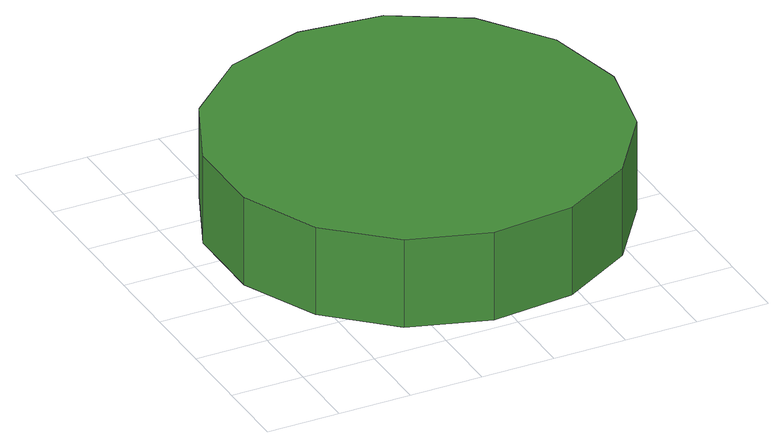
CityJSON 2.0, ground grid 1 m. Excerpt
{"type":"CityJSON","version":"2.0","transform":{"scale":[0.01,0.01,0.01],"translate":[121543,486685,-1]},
"CityObjects":{
"tree1":{"type":"SolitaryVegetationObject","attributes":{"function":"something"},"geometry":[{"type":"MultiSurface","lod":"1","boundaries":[[[0,1,2,3,4,5,6,7,8,9,10,11,12,13,14]],[[15,16,17,18,19,20,21,22,23,24,25,26,27,28,29]],[[0,29,28,1]],[[1,28,27,2]],[[2,27,26,3]],[[3,26,25,4]],[[4,25,24,5]],[[5,24,23,6]],[[6,23,22,7]],[[7,22,21,8]],[[8,21,20,9]],[[9,20,19,10]],[[10,19,18,11]],[[11,18,17,12]],[[12,17,16,13]],[[13,16,15,14]],[[14,15,29,0]]]}]}
},
"vertices":[
[580,291,219],[556,403,219],[489,496,219],[390,553,219],[276,565,219],[167,530,219],[82,453,219],[35,348,219],[35,234,219],[82,129,219],[167,52,219],[276,17,219],[390,29,219],[489,86,219],[556,179,219],[556,179,92],[489,86,92],[390,29,92],[276,17,92],[167,52,92],[82,129,92],[35,234,92],[35,348,92],[82,453,92],[167,530,92],[276,565,92],[390,553,92],[489,496,92],[556,403,92],[580,291,92]
]}
